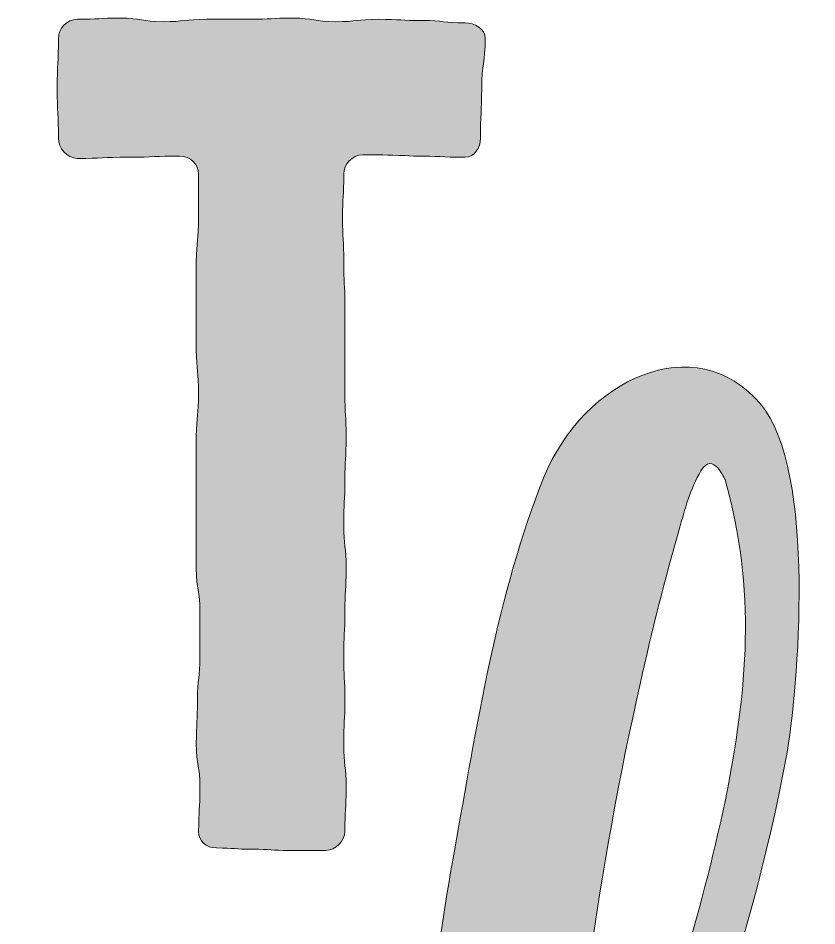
# Model space of a CAD drawing. Header units: inches. Extents: x 97 to 983, y -1009 to -72.
# Drawn here: x 866.9 to 983, y -665.3 to -533.4 of the extents above; entities that cross this region are included whole.
import ezdxf

# ---------------------------------------------------------------- set-up
doc = ezdxf.new("R2010")
doc.units = ezdxf.units.IN
doc.header["$MEASUREMENT"] = 0
doc.layers.add('Layer 1', color=7, linetype='Continuous')

# ---------------------------------------------------------------- blocks, each defined once
blk = doc.blocks.new('block 2')
at = {"layer": 'Layer 1', "true_color": 0xffffff}
h = blk.add_hatch(color=7, dxfattribs=at)
h.dxf.hatch_style = 2
edge = h.paths.add_edge_path()
edge.add_spline(control_points=[(916.97, -553.25), (920.59, -553.25), (920.59, -553.25), (924.4, -553.42), (928.2, -553.42), (928.2, -553.6), (931.83, -553.6), (933.21, -553.6), (934.07, -552.21), (934.07, -550.83), (934.07, -547.2), (934.25, -547.2), (934.25, -543.58), (934.25, -539.95), (934.76, -539.95), (934.76, -536.32), (934.76, -534.94), (933.21, -534.07), (931.83, -534.07), (928.72, -534.07), (928.72, -533.73), (925.61, -533.73), (922.5, -533.73), (922.5, -533.55), (919.21, -533.55), (916.1, -533.55), (916.1, -533.9), (912.99, -533.9), (909.88, -533.9), (909.88, -533.38), (906.77, -533.38), (903.66, -533.38), (903.66, -533.55), (900.55, -533.55), (897.44, -533.55), (897.44, -533.55), (894.33, -533.55), (891.05, -533.55), (891.05, -533.9), (887.94, -533.9), (884.83, -533.9), (884.83, -533.38), (881.72, -533.38), (878.61, -533.38), (878.61, -533.55), (875.5, -533.55), (873.94, -533.55), (872.74, -534.94), (872.74, -536.32), (872.74, -539.95), (872.56, -539.95), (872.56, -543.58), (872.56, -547.2), (872.74, -547.2), (872.74, -550.83), (872.74, -552.21), (873.94, -553.77), (875.5, -553.77), (879.13, -553.77), (879.13, -553.6), (882.93, -553.6), (886.73, -553.6), (886.73, -553.42), (890.36, -553.42), (891.91, -553.42), (893.12, -554.63), (893.12, -556.02), (893.12, -559.3), (893.12, -559.3), (893.12, -562.41), (893.12, -565.69), (892.78, -565.69), (892.78, -568.8), (892.78, -571.91), (892.78, -571.91), (892.78, -575.19), (892.78, -578.3), (892.78, -578.3), (892.78, -581.59), (892.78, -584.7), (893.12, -584.7), (893.12, -587.98), (893.12, -591.09), (892.78, -591.09), (892.78, -594.2), (892.78, -597.48), (892.78, -597.48), (892.78, -600.59), (892.78, -603.88), (892.78, -603.88), (892.78, -606.99), (892.78, -610.27), (892.78, -610.27), (892.78, -613.38), (892.78, -616.49), (893.3, -616.49), (893.3, -619.77), (893.3, -622.88), (893.3, -622.88), (893.3, -626.16), (893.3, -629.27), (892.95, -629.27), (892.95, -632.56), (892.95, -635.67), (892.78, -635.67), (892.78, -638.78), (892.78, -642.06), (893.3, -642.06), (893.3, -645.17), (893.3, -648.45), (893.12, -648.45), (893.12, -651.56), (893.12, -652.95), (894.16, -653.98), (895.71, -653.98), (898.31, -653.98), (898.31, -654.16), (900.9, -654.16), (903.66, -654.16), (903.66, -654.33), (906.25, -654.33), (909.02, -654.33), (909.02, -654.33), (911.61, -654.33), (912.99, -654.33), (914.37, -652.95), (914.37, -651.56), (914.37, -648.45), (914.55, -648.45), (914.55, -645.17), (914.55, -642.06), (914.2, -642.06), (914.2, -638.78), (914.2, -635.67), (914.37, -635.67), (914.37, -632.38), (914.37, -629.27), (914.2, -629.27), (914.2, -626.16), (914.2, -622.88), (914.37, -622.88), (914.37, -619.77), (914.37, -616.49), (914.55, -616.49), (914.55, -613.38), (914.55, -610.1), (914.2, -610.1), (914.2, -606.99), (914.2, -603.7), (914.37, -603.7), (914.37, -600.59), (914.37, -597.48), (914.55, -597.48), (914.55, -594.2), (914.55, -591.09), (914.37, -591.09), (914.37, -587.81), (914.37, -584.7), (914.37, -584.7), (914.37, -581.59), (914.37, -578.3), (914.37, -578.3), (914.37, -575.19), (914.37, -571.91), (914.2, -571.91), (914.2, -568.8), (914.2, -565.52), (914.03, -565.52), (914.03, -562.41), (914.03, -559.3), (914.2, -559.3), (914.2, -556.02), (914.2, -554.63), (915.41, -553.25), (916.97, -553.25)], knot_values=[0, 0, 0, 0, 1, 1, 1, 2, 2, 2, 3, 3, 3, 4, 4, 4, 5, 5, 5, 6, 6, 6, 7, 7, 7, 8, 8, 8, 9, 9, 9, 10, 10, 10, 11, 11, 11, 12, 12, 12, 13, 13, 13, 14, 14, 14, 15, 15, 15, 16, 16, 16, 17, 17, 17, 18, 18, 18, 19, 19, 19, 20, 20, 20, 21, 21, 21, 22, 22, 22, 23, 23, 23, 24, 24, 24, 25, 25, 25, 26, 26, 26, 27, 27, 27, 28, 28, 28, 29, 29, 29, 30, 30, 30, 31, 31, 31, 32, 32, 32, 33, 33, 33, 34, 34, 34, 35, 35, 35, 36, 36, 36, 37, 37, 37, 38, 38, 38, 39, 39, 39, 40, 40, 40, 41, 41, 41, 42, 42, 42, 43, 43, 43, 44, 44, 44, 45, 45, 45, 46, 46, 46, 47, 47, 47, 48, 48, 48, 49, 49, 49, 50, 50, 50, 51, 51, 51, 52, 52, 52, 53, 53, 53, 54, 54, 54, 55, 55, 55, 56, 56, 56, 57, 57, 57, 58, 58, 58, 58], degree=3, periodic=1)
h = blk.add_hatch(color=7, dxfattribs=at)
h.dxf.hatch_style = 2
edge = h.paths.add_edge_path()
edge.add_spline(control_points=[(980.61, -762.6), (977.34, -778.63), (972.42, -793.72), (965.75, -808.58), (964.12, -812.21), (962.71, -816.19), (960.37, -819.58), (959.2, -821.34), (957.8, -823.09), (956.28, -824.49), (955.69, -823.91), (955.22, -823.32), (954.76, -822.74), (952.53, -819.11), (951.48, -815.02), (950.66, -810.92), (945.05, -783.66), (944.46, -754.41), (945.4, -726.45), (962.48, -701.41), (973.01, -669.71), (978.51, -640.81), (980.26, -631.1), (982.95, -599.04), (974.76, -589.45), (965.29, -578.33), (949.14, -585.82), (943.29, -600.09), (936.5, -616.94), (933.46, -636.6), (930.3, -654.38), (927.26, -671.34), (925.16, -688.43), (923.99, -705.63), (920.59, -703.99), (916.15, -703.17), (913.22, -703.17), (900, -703.05), (892.28, -712.41), (886.66, -723.17), (873.56, -748.91), (866.89, -785.18), (874.26, -813.5), (877.31, -825.08), (883.97, -836.43), (897.08, -836.78), (912.4, -837.13), (916.62, -824.49), (920.59, -812.21), (922.35, -806.83), (923.99, -801.33), (925.51, -795.83), (926.44, -807.76), (928.55, -819.81), (934.87, -828.47), (943.29, -840.06), (962.83, -841.11), (967.63, -826.01), (974.18, -805.31), (979.44, -784.13), (982.37, -762.6), (982.48, -762.02), (980.73, -762.02), (980.61, -762.6)], knot_values=[0, 0, 0, 0, 1, 1, 1, 2, 2, 2, 3, 3, 3, 4, 4, 4, 5, 5, 5, 6, 6, 6, 7, 7, 7, 8, 8, 8, 9, 9, 9, 10, 10, 10, 11, 11, 11, 12, 12, 12, 13, 13, 13, 14, 14, 14, 15, 15, 15, 16, 16, 16, 17, 17, 17, 18, 18, 18, 19, 19, 19, 20, 20, 20, 21, 21, 21, 21], degree=3, periodic=1)
edge = h.paths.add_edge_path()
edge.add_spline(control_points=[(957.33, -629.93), (958.97, -622.44), (960.84, -615.07), (962.95, -607.7), (963.77, -604.77), (964.58, -601.73), (966.11, -599.16), (967.86, -596.23), (969.61, -600.45), (969.61, -600.45), (974.18, -616.36), (972.89, -630.98), (969.61, -647.24), (966.11, -663.74), (961.08, -680.12), (954.41, -695.68), (951.83, -701.65), (948.91, -707.26), (945.86, -712.88), (947.39, -684.92), (951.13, -657.19), (957.33, -629.93)], knot_values=[0, 0, 0, 0, 1, 1, 1, 2, 2, 2, 3, 3, 3, 4, 4, 4, 5, 5, 5, 6, 6, 6, 7, 7, 7, 7], degree=3, periodic=1)
edge = h.paths.add_edge_path()
edge.add_spline(control_points=[(922.93, -748.68), (922, -757.92), (920.59, -767.05), (918.72, -776.17), (916.27, -787.99), (912.75, -799.46), (908.54, -810.69), (906.79, -815.02), (905.85, -819.46), (901.76, -823.44), (899.18, -825.9), (897.43, -826.01), (895.21, -822.74), (893.8, -820.75), (892.87, -818.06), (892.28, -815.72), (887.95, -798.4), (890.17, -774.3), (894.27, -755.23), (896.49, -745.05), (899.18, -734.87), (903.98, -725.52), (905.62, -722.36), (910.06, -716.62), (913.81, -715.45), (917.08, -714.52), (922, -718.14), (923.05, -723.99), (922.82, -732.18), (922.82, -740.37), (922.93, -748.68)], knot_values=[0, 0, 0, 0, 1, 1, 1, 2, 2, 2, 3, 3, 3, 4, 4, 4, 5, 5, 5, 6, 6, 6, 7, 7, 7, 8, 8, 8, 9, 9, 9, 10, 10, 10, 10], degree=3, periodic=1)
at = {"layer": 'Layer 1', "lineweight": 0}
for points, knots in [([(916.97, -553.25), (920.59, -553.25), (920.59, -553.25), (924.4, -553.42), (928.2, -553.42), (928.2, -553.6), (931.83, -553.6), (933.21, -553.6), (934.07, -552.21), (934.07, -550.83), (934.07, -547.2), (934.25, -547.2), (934.25, -543.58), (934.25, -539.95), (934.76, -539.95), (934.76, -536.32), (934.76, -534.94), (933.21, -534.07), (931.83, -534.07), (928.72, -534.07), (928.72, -533.73), (925.61, -533.73), (922.5, -533.73), (922.5, -533.55), (919.21, -533.55), (916.1, -533.55), (916.1, -533.9), (912.99, -533.9), (909.88, -533.9), (909.88, -533.38), (906.77, -533.38), (903.66, -533.38), (903.66, -533.55), (900.55, -533.55), (897.44, -533.55), (897.44, -533.55), (894.33, -533.55), (891.05, -533.55), (891.05, -533.9), (887.94, -533.9), (884.83, -533.9), (884.83, -533.38), (881.72, -533.38), (878.61, -533.38), (878.61, -533.55), (875.5, -533.55), (873.94, -533.55), (872.74, -534.94), (872.74, -536.32), (872.74, -539.95), (872.56, -539.95), (872.56, -543.58), (872.56, -547.2), (872.74, -547.2), (872.74, -550.83), (872.74, -552.21), (873.94, -553.77), (875.5, -553.77), (879.13, -553.77), (879.13, -553.6), (882.93, -553.6), (886.73, -553.6), (886.73, -553.42), (890.36, -553.42), (891.91, -553.42), (893.12, -554.63), (893.12, -556.02), (893.12, -559.3), (893.12, -559.3), (893.12, -562.41), (893.12, -565.69), (892.78, -565.69), (892.78, -568.8), (892.78, -571.91), (892.78, -571.91), (892.78, -575.19), (892.78, -578.3), (892.78, -578.3), (892.78, -581.59), (892.78, -584.7), (893.12, -584.7), (893.12, -587.98), (893.12, -591.09), (892.78, -591.09), (892.78, -594.2), (892.78, -597.48), (892.78, -597.48), (892.78, -600.59), (892.78, -603.88), (892.78, -603.88), (892.78, -606.99), (892.78, -610.27), (892.78, -610.27), (892.78, -613.38), (892.78, -616.49), (893.3, -616.49), (893.3, -619.77), (893.3, -622.88), (893.3, -622.88), (893.3, -626.16), (893.3, -629.27), (892.95, -629.27), (892.95, -632.56), (892.95, -635.67), (892.78, -635.67), (892.78, -638.78), (892.78, -642.06), (893.3, -642.06), (893.3, -645.17), (893.3, -648.45), (893.12, -648.45), (893.12, -651.56), (893.12, -652.95), (894.16, -653.98), (895.71, -653.98), (898.31, -653.98), (898.31, -654.16), (900.9, -654.16), (903.66, -654.16), (903.66, -654.33), (906.25, -654.33), (909.02, -654.33), (909.02, -654.33), (911.61, -654.33), (912.99, -654.33), (914.37, -652.95), (914.37, -651.56), (914.37, -648.45), (914.55, -648.45), (914.55, -645.17), (914.55, -642.06), (914.2, -642.06), (914.2, -638.78), (914.2, -635.67), (914.37, -635.67), (914.37, -632.38), (914.37, -629.27), (914.2, -629.27), (914.2, -626.16), (914.2, -622.88), (914.37, -622.88), (914.37, -619.77), (914.37, -616.49), (914.55, -616.49), (914.55, -613.38), (914.55, -610.1), (914.2, -610.1), (914.2, -606.99), (914.2, -603.7), (914.37, -603.7), (914.37, -600.59), (914.37, -597.48), (914.55, -597.48), (914.55, -594.2), (914.55, -591.09), (914.37, -591.09), (914.37, -587.81), (914.37, -584.7), (914.37, -584.7), (914.37, -581.59), (914.37, -578.3), (914.37, -578.3), (914.37, -575.19), (914.37, -571.91), (914.2, -571.91), (914.2, -568.8), (914.2, -565.52), (914.03, -565.52), (914.03, -562.41), (914.03, -559.3), (914.2, -559.3), (914.2, -556.02), (914.2, -554.63), (915.41, -553.25), (916.97, -553.25)], [0, 0, 0, 0, 1, 1, 1, 2, 2, 2, 3, 3, 3, 4, 4, 4, 5, 5, 5, 6, 6, 6, 7, 7, 7, 8, 8, 8, 9, 9, 9, 10, 10, 10, 11, 11, 11, 12, 12, 12, 13, 13, 13, 14, 14, 14, 15, 15, 15, 16, 16, 16, 17, 17, 17, 18, 18, 18, 19, 19, 19, 20, 20, 20, 21, 21, 21, 22, 22, 22, 23, 23, 23, 24, 24, 24, 25, 25, 25, 26, 26, 26, 27, 27, 27, 28, 28, 28, 29, 29, 29, 30, 30, 30, 31, 31, 31, 32, 32, 32, 33, 33, 33, 34, 34, 34, 35, 35, 35, 36, 36, 36, 37, 37, 37, 38, 38, 38, 39, 39, 39, 40, 40, 40, 41, 41, 41, 42, 42, 42, 43, 43, 43, 44, 44, 44, 45, 45, 45, 46, 46, 46, 47, 47, 47, 48, 48, 48, 49, 49, 49, 50, 50, 50, 51, 51, 51, 52, 52, 52, 53, 53, 53, 54, 54, 54, 55, 55, 55, 56, 56, 56, 57, 57, 57, 58, 58, 58, 58]), ([(980.61, -762.6), (977.34, -778.63), (972.42, -793.72), (965.75, -808.58), (964.12, -812.21), (962.71, -816.19), (960.37, -819.58), (959.2, -821.34), (957.8, -823.09), (956.28, -824.49), (955.69, -823.91), (955.22, -823.32), (954.76, -822.74), (952.53, -819.11), (951.48, -815.02), (950.66, -810.92), (945.05, -783.66), (944.46, -754.41), (945.4, -726.45), (962.48, -701.41), (973.01, -669.71), (978.51, -640.81), (980.26, -631.1), (982.95, -599.04), (974.76, -589.45), (965.29, -578.33), (949.14, -585.82), (943.29, -600.09), (936.5, -616.94), (933.46, -636.6), (930.3, -654.38), (927.26, -671.34), (925.16, -688.43), (923.99, -705.63), (920.59, -703.99), (916.15, -703.17), (913.22, -703.17), (900, -703.05), (892.28, -712.41), (886.66, -723.17), (873.56, -748.91), (866.89, -785.18), (874.26, -813.5), (877.31, -825.08), (883.97, -836.43), (897.08, -836.78), (912.4, -837.13), (916.62, -824.49), (920.59, -812.21), (922.35, -806.83), (923.99, -801.33), (925.51, -795.83), (926.44, -807.76), (928.55, -819.81), (934.87, -828.47), (943.29, -840.06), (962.83, -841.11), (967.63, -826.01), (974.18, -805.31), (979.44, -784.13), (982.37, -762.6), (982.48, -762.02), (980.73, -762.02), (980.61, -762.6)], [0, 0, 0, 0, 1, 1, 1, 2, 2, 2, 3, 3, 3, 4, 4, 4, 5, 5, 5, 6, 6, 6, 7, 7, 7, 8, 8, 8, 9, 9, 9, 10, 10, 10, 11, 11, 11, 12, 12, 12, 13, 13, 13, 14, 14, 14, 15, 15, 15, 16, 16, 16, 17, 17, 17, 18, 18, 18, 19, 19, 19, 20, 20, 20, 21, 21, 21, 21]), ([(957.33, -629.93), (958.97, -622.44), (960.84, -615.07), (962.95, -607.7), (963.77, -604.77), (964.58, -601.73), (966.11, -599.16), (967.86, -596.23), (969.61, -600.45), (969.61, -600.45), (974.18, -616.36), (972.89, -630.98), (969.61, -647.24), (966.11, -663.74), (961.08, -680.12), (954.41, -695.68), (951.83, -701.65), (948.91, -707.26), (945.86, -712.88), (947.39, -684.92), (951.13, -657.19), (957.33, -629.93)], [0, 0, 0, 0, 1, 1, 1, 2, 2, 2, 3, 3, 3, 4, 4, 4, 5, 5, 5, 6, 6, 6, 7, 7, 7, 7])]:
    blk.add_open_spline(points, degree=3, knots=knots, dxfattribs=at)

msp = doc.modelspace()

# ---------------------------------------------------------------- block references
at = {"layer": 'Layer 1'}
msp.add_blockref('block 2', (0, 0), dxfattribs=at)

doc.saveas('drawing.dxf')
